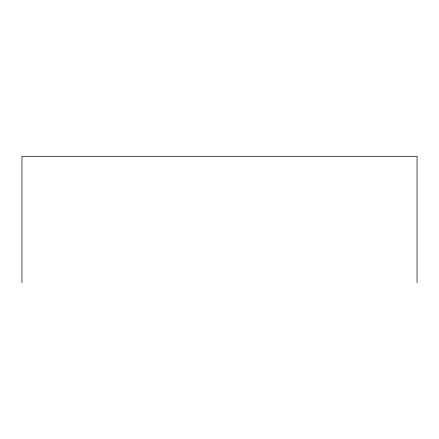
<?xml version="1.0" encoding="UTF-8"?>
<svg xmlns="http://www.w3.org/2000/svg" width="439" height="439" viewBox="0 0 439 439"><rect width="100%" height="100%" fill="white"/><g stroke="black" fill="none" stroke-linecap="round" stroke-linejoin="round"><path stroke-width="0.66" d="M417.05 282.705L417.05 156.295L21.95 156.295L21.95 282.705"/></g></svg>
